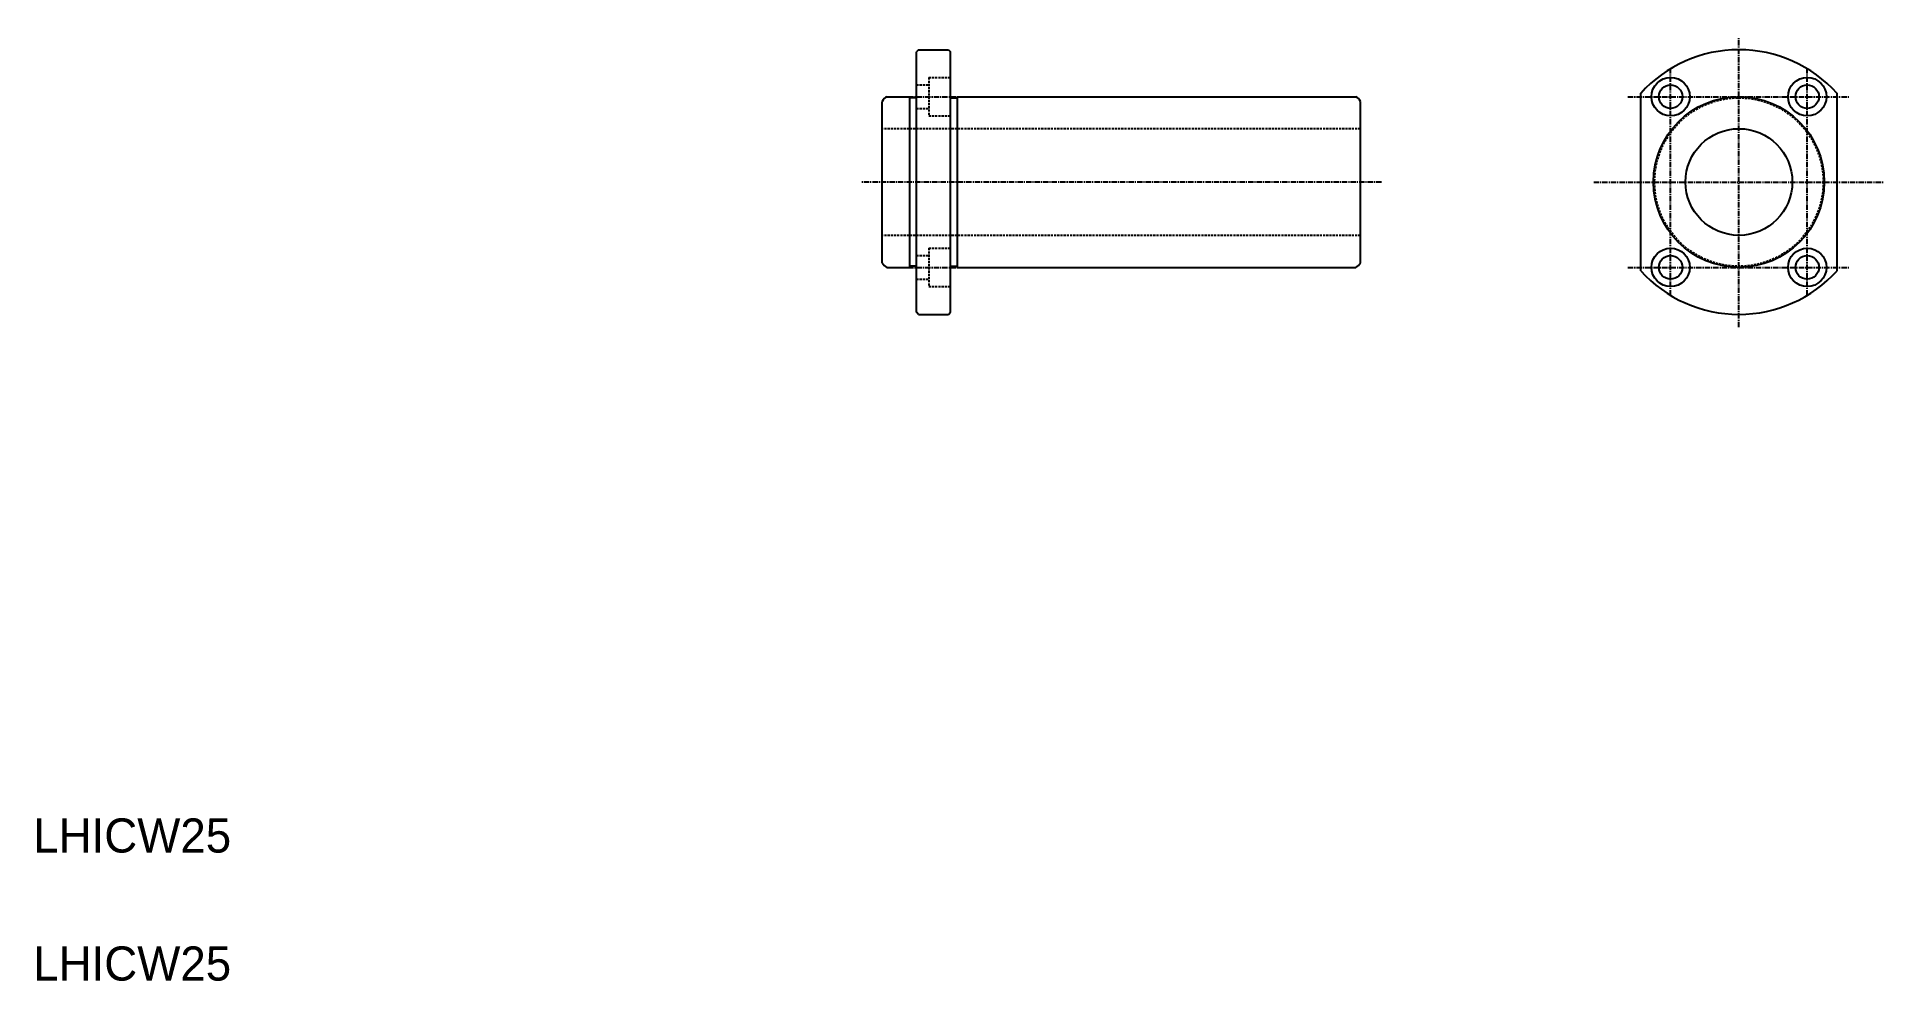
# Model space of a CAD drawing. Extents: x 21 to 454, y 20 to 241.
import ezdxf

# ---------------------------------------------------------------- set-up
doc = ezdxf.new("R2010")
doc.units = 0
doc.linetypes.add('CENTER', pattern=[2, 1.25, -0.25, 0.25, -0.25])
doc.linetypes.add('DASHED', pattern=[0.75, 0.5, -0.25])
doc.layers.get('0').update_dxf_attribs({"linetype": 'CONTINUOUS'})
doc.layers.add('CENTER', color=1, linetype='CENTER')

msp = doc.modelspace()

# ---------------------------------------------------------------- linework, layer by layer
at = {"color": 7, "linetype": 'CONTINUOUS'}
for p, q in [((227.37, 238.12), (226.87, 237.62)), ((227.37, 238.12), (234.37, 238.12)), ((234.37, 238.12), (234.87, 237.62)), ((226.87, 176.62), (226.87, 237.62)), ((234.87, 176.62), (234.87, 237.62)), ((218.87, 188.21), (218.87, 226.03)), ((219.96, 227.12), (225.27, 227.12)), ((225.27, 227.12), (225.27, 187.12)), ((226.87, 226.87), (225.27, 226.87)), ((234.87, 226.87), (236.47, 226.87)), ((236.47, 227.12), (329.78, 227.12)), ((236.47, 187.12), (236.47, 227.12)), ((330.87, 188.21), (330.87, 226.03)), ((396.54, 186.34), (396.54, 227.91)), ((442.54, 186.34), (442.54, 227.91)), ((219.96, 187.12), (225.27, 187.12)), ((226.87, 187.37), (225.27, 187.37)), ((234.87, 187.37), (236.47, 187.37)), ((236.47, 187.12), (329.78, 187.12)), ((227.37, 176.12), (226.87, 176.62)), ((227.37, 176.12), (234.37, 176.12)), ((234.37, 176.12), (234.87, 176.62))]:
    msp.add_line(p, q, dxfattribs=at)
at = {"color": 3, "linetype": 'DASHED'}
for p, q in [((226.87, 229.87), (229.77, 229.87)), ((229.77, 231.62), (229.77, 222.62)), ((229.77, 231.62), (234.87, 231.62)), ((226.87, 224.37), (229.77, 224.37)), ((229.77, 222.62), (234.87, 222.62)), ((330.87, 219.62), (218.87, 219.62)), ((330.87, 194.62), (218.87, 194.62)), ((229.77, 191.62), (229.77, 182.62)), ((229.77, 191.62), (234.87, 191.62)), ((226.87, 189.87), (229.77, 189.87)), ((226.87, 184.37), (229.77, 184.37)), ((229.77, 182.62), (234.87, 182.62))]:
    msp.add_line(p, q, dxfattribs=at)
at = {"color": 7, "linetype": 'CONTINUOUS'}
for centre, radius in [((403.54, 227.12), 4.5), ((403.54, 227.12), 2.75), ((435.54, 227.12), 4.5), ((435.54, 227.12), 2.75), ((419.54, 207.12), 20), ((419.54, 207.12), 12.5), ((403.54, 187.12), 4.5), ((435.54, 187.12), 4.5), ((403.54, 187.12), 2.75), ((435.54, 187.12), 2.75)]:
    msp.add_circle(centre, radius, dxfattribs=at)
at = {"color": 3, "linetype": 'DASHED'}
msp.add_circle((419.54, 207.12), 19.75, dxfattribs=at)
at = {"color": 7, "linetype": 'CONTINUOUS'}
for centre, radius, start, end in [((419.54, 207.12), 31, 42.1034, 137.8966), ((220.72, 225.27), 2, 112.3316, 157.6684), ((329.02, 225.27), 2, 22.3316, 67.6684), ((220.72, 188.97), 2, 202.3316, 247.6684), ((329.02, 188.97), 2, 292.3316, 337.6684), ((419.54, 207.12), 31, 222.1034, 317.8966)]:
    msp.add_arc(centre, radius, start, end, dxfattribs=at)
at = {"layer": 'CENTER', "color": 1, "linetype": 'CENTER'}
for p, q in [((419.54, 173.12), (419.54, 241.12)), ((403.54, 180.57), (403.54, 233.68)), ((435.54, 180.57), (435.54, 233.68)), ((224.95, 227.12), (237.22, 227.12)), ((393.54, 227.12), (445.54, 227.12)), ((335.81, 207.12), (213.97, 207.12)), ((385.54, 207.12), (453.54, 207.12)), ((224.95, 187.12), (237.22, 187.12)), ((393.54, 187.12), (445.54, 187.12))]:
    msp.add_line(p, q, dxfattribs=at)

# ---------------------------------------------------------------- texts
at = {"color": 7, "linetype": 'CONTINUOUS'}
for p in [(20, 50), (20, 20)]:
    msp.add_text('LHICW25', height=8, dxfattribs=at).set_placement(p)

doc.saveas('drawing.dxf')
